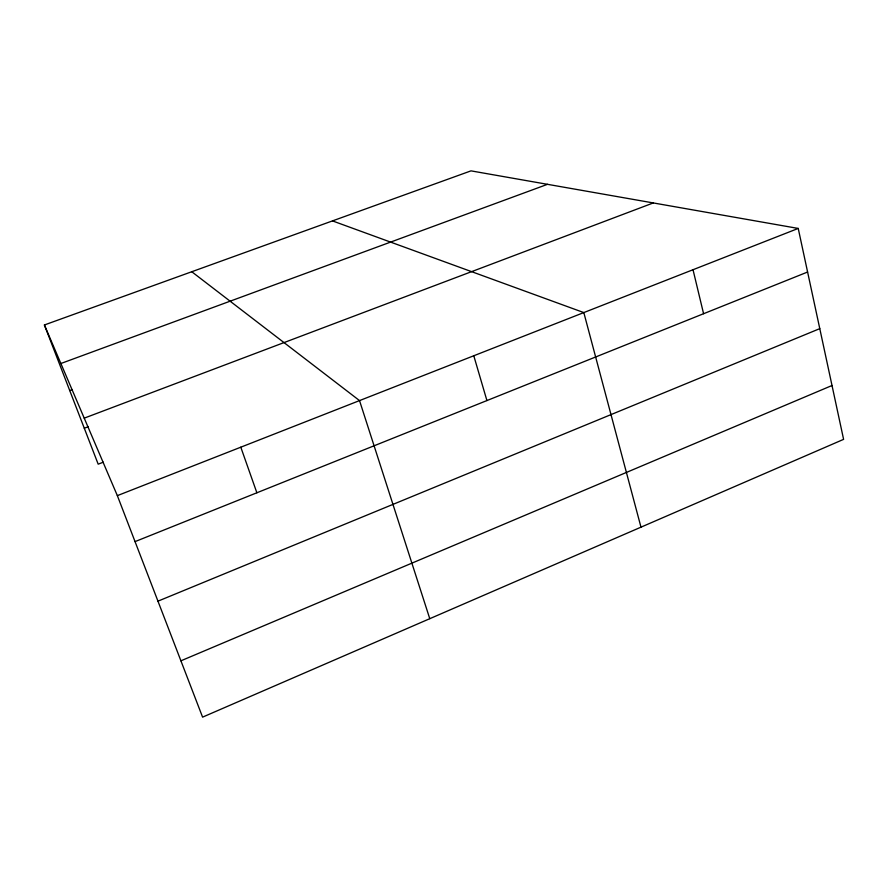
<?xml version="1.0" encoding="UTF-8"?>
<svg xmlns="http://www.w3.org/2000/svg" width="888" height="888" viewBox="0 0 888 888"><rect width="100%" height="100%" fill="white"/><g stroke="black" fill="none" stroke-linecap="round" stroke-linejoin="round"><path stroke-width="1.33" d="M180.908 660.816L832.012 385.503M157.953 601.165L819.779 328.638M135.043 541.613L807.592 272.028M117.349 495.637L798.223 228.438L843.6 439.36L202.586 717.138L117.349 495.637L44.4 324.975L470.995 170.862L798.223 228.438M103.308 462.193L98.18 464.169L44.4 324.975M84.293 428.216L88.178 426.751M84.227 418.148L653.279 202.941M69.741 390.554L72.305 389.599M60.872 363.514L547.485 184.327M332.489 220.901L583.816 312.587L640.981 527.161M191.764 271.739L359.529 400.599L429.77 618.681M240.803 447.197L256.876 492.785M473.781 355.766L486.924 400.566M693.017 269.73L703.585 313.719"/></g></svg>
